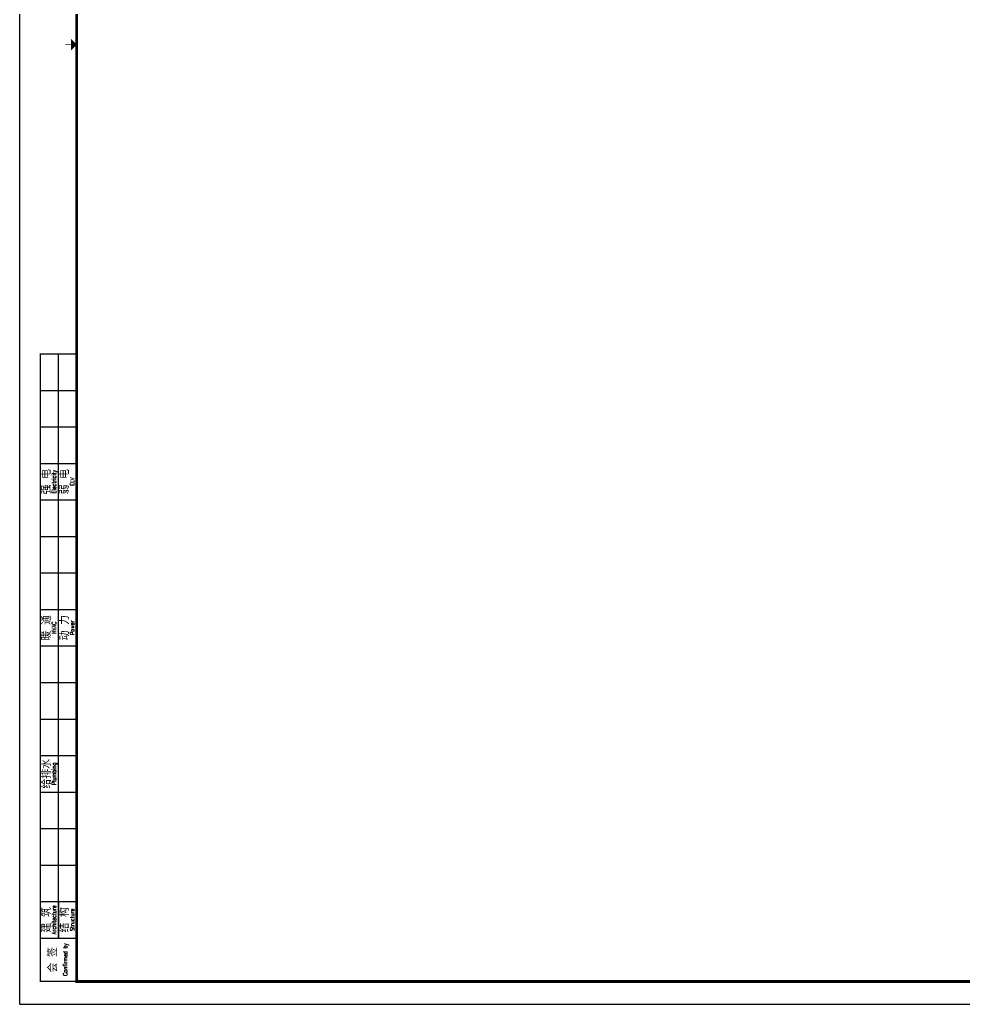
# Model space of a CAD drawing. Header units: millimetres. Extents: x 2998490 to 15040601, y 444546 to 7822218.
# Drawn here: x 14361529 to 14402905, y 7401664 to 7444807 of the extents above; entities that cross this region are included whole.
import ezdxf
from ezdxf.enums import TextEntityAlignment as Align

# ---------------------------------------------------------------- set-up
doc = ezdxf.new("R2010")
doc.units = ezdxf.units.MM
doc.header["$LTSCALE"] = 2000
doc.layers.add('图框', color=7, linetype='Continuous')
doc.styles.add('TKZ2_tjkts.shx', font='tjromant.shx', dxfattribs={"bigfont": 'tjkts.shx'})

# ---------------------------------------------------------------- blocks, each defined once
blk = doc.blocks.new('TJAD_TK_A0')
at = {"layer": '图框'}
for p, q in [((973, -441.7), (973, 399.3)), ((990, -412.7), (990, -156.7)), ((982, -172.7), (998, -172.7)), ((982, -188.7), (998, -188.7)), ((982, -204.7), (998, -204.7)), ((982, -220.7), (998, -220.7)), ((982, -236.7), (998, -236.7)), ((982, -252.7), (998, -252.7)), ((982, -268.7), (998, -268.7)), ((982, -284.7), (998, -284.7)), ((982, -300.7), (998, -300.7)), ((982, -316.7), (998, -316.7)), ((982, -332.7), (998, -332.7)), ((982, -348.7), (998, -348.7)), ((982, -364.7), (998, -364.7)), ((982, -380.7), (998, -380.7)), ((982, -396.7), (998, -396.7)), ((990, -396.7), (990, -412.7)), ((982, -412.7), (998, -412.7)), ((973, -441.7), (2162, -441.7))]:
    blk.add_line(p, q, dxfattribs=at)
at = {"layer": '图框', "const_width": 1.2}
blk.add_lwpolyline([(2152, -431.7), (2152, 389.3), (998, 389.3), (998, -431.7)], close=True, dxfattribs=at)
at = {"layer": '图框'}
for points, const_width in [([(995.5, -21.2), (993, -21.2)], 0.3), ([(998, -431.7), (982, -431.7), (982, -156.7), (998, -156.7)], 0.6)]:
    blk.add_lwpolyline(points, dxfattribs=dict(at, const_width=const_width))
blk.add_solid([(995.5, -23.7), (995.5, -18.7), (998, -21.2)], dxfattribs=at)
at = {"layer": '图框', "style": 'TKZ2_tjkts.shx'}
for s, p in [('强 电', (984.79, -212.7)), ('弱 电', (992.79, -212.7)), ('暖 通', (984.79, -276.7)), ('动 力', (992.79, -276.7)), ('给排水', (984.79, -340.7)), ('建 筑', (984.79, -404.7)), ('结 构', (992.79, -404.7)), ('会 签', (987.62, -422.2))]:
    blk.add_text(s, height=3.6, rotation=90, dxfattribs=at).set_placement(p, align=Align.MIDDLE_CENTER)
at = {"layer": '图框', "style": 'TKZ2_tjkts.shx', "width": 0.8}
for s, p in [('Electricity', (988.02, -212.7)), ('ELV', (996.02, -212.7)), ('HVAC', (988.02, -276.7)), ('Power', (996.02, -276.7)), ('Plumbing', (988.02, -340.7)), ('Architecture', (988.02, -404.7)), ('Structure', (996.02, -404.7)), ('Confirmed by', (992.95, -422.09))]:
    blk.add_text(s, height=1.8, rotation=90, dxfattribs=at).set_placement(p, align=Align.MIDDLE_CENTER)

msp = doc.modelspace()

# ---------------------------------------------------------------- block references
at = {"layer": '图框', "xscale": 100, "yscale": 100, "zscale": 100}
msp.add_blockref('TJAD_TK_A0', (14264228.6, 7445833.9), dxfattribs=at)

doc.saveas('drawing.dxf')
